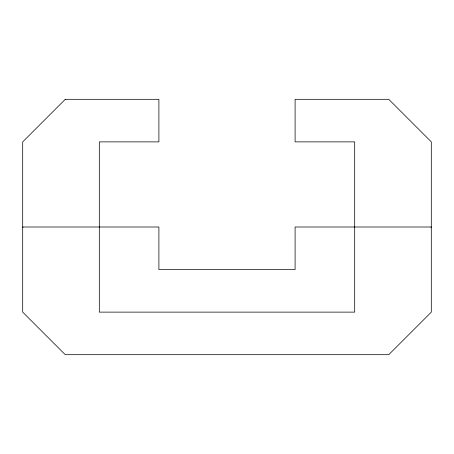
<?xml version="1.0" encoding="UTF-8"?>
<svg xmlns="http://www.w3.org/2000/svg" width="454" height="454" viewBox="0 0 454 454"><rect width="100%" height="100%" fill="white"/><g stroke="black" fill="none" stroke-linecap="round" stroke-linejoin="round"><path stroke-width="0.68" d="M431.005 227.295L431.3 227L295.1 227L295.1 269.562L158.9 269.562L158.9 227L22.7 227L22.995 227.295M65.263 99.312L22.7 141.875L22.7 312.125L65.263 354.688L388.738 354.688L431.3 312.125L431.3 141.875L388.738 99.312L295.1 99.312L295.1 141.875L354.688 141.875L354.688 312.125L99.312 312.125L99.312 141.875L158.9 141.875L158.9 99.312L65.263 99.312"/></g></svg>
